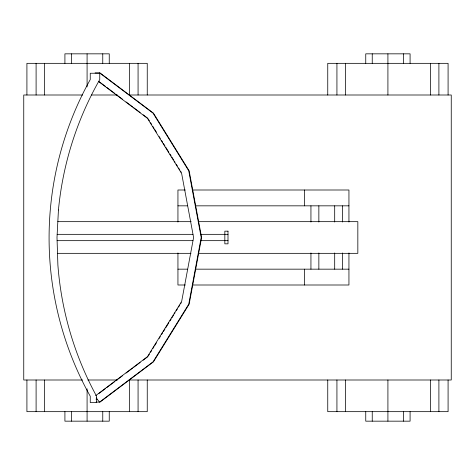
<?xml version="1.0" encoding="UTF-8"?>
<svg xmlns="http://www.w3.org/2000/svg" width="475" height="475" viewBox="0 0 475 475"><rect width="100%" height="100%" fill="white"/><g stroke="black" fill="none" stroke-linecap="round" stroke-linejoin="round"><path stroke-width="0.71" d="M148.242 356.042L149.411 354.16M150.575 352.278L151.739 350.39M152.908 348.508L154.072 346.625M154.85 345.372L156.406 342.861M159.125 338.467L160.295 336.585M161.458 334.703L162.622 332.815M163.4 331.562L164.956 329.05M165.733 327.798L168.845 322.774M170.008 320.892L171.178 319.01M171.956 317.751L173.512 315.246M174.283 313.987L175.061 312.734M176.231 310.852L177.395 308.964M178.564 307.082L179.728 305.199M180.506 303.947L181.284 302.688M95.659 395.669L147.446 356.672L181.652 301.435L193.598 237.5L181.652 173.565L147.446 118.328L98.598 81.546M99.008 393.454L105.48 388.58M106.661 387.689L114.897 381.484M116.072 380.6L122.55 375.725M126.077 373.065L132.555 368.19M133.73 367.306L140.202 362.431M143.147 360.216L147.856 356.672M95.071 72.883L99.958 72.883L153.461 113.169L189.145 170.798L201.608 237.5L189.145 304.202L153.461 361.831L99.958 402.117L96.116 402.117M82.68 95L23.75 95L23.75 380L82.68 380M91.485 95L117.378 95M129.2 95L451.25 95L451.25 380L129.2 380M185.351 190L177.941 190L177.941 222.033M192.749 190L348.941 190L348.941 222.033M177.941 205.835L187.572 205.835M195.718 205.835L348.941 205.835M57.831 221.665L191.164 221.665M198.431 221.665L357.835 221.665L357.835 253.335L198.36 253.335M57.166 234.335L192.933 234.335M200.349 234.335L228 234.335M57.101 240.665L192.921 240.665M200.343 240.665L228 240.665M57.511 253.335L190.992 253.335M177.941 269.165L187.572 269.165M195.718 269.165L348.941 269.165M185.351 285L177.941 285L177.941 252.967M192.749 285L348.941 285L348.941 252.967M87.816 380L117.378 380M95.986 399.113L97.108 399.113L99.554 402.117L153.051 361.831L188.735 304.202L201.198 237.5L188.735 170.798L153.051 113.169L99.554 72.883M99.008 81.546L105.48 86.42M106.661 87.311L114.897 93.516M116.072 94.4L122.55 99.275M126.077 101.935L132.555 106.81M133.73 107.694L140.202 112.569M143.147 114.784L147.856 118.328M96.294 397.913L97.108 399.113M148.242 118.958L149.411 120.84M150.575 122.722L151.739 124.61M152.908 126.492L154.072 128.375M154.85 129.627L156.406 132.139M159.125 136.533L160.295 138.415M161.458 140.297L162.622 142.185M163.4 143.438L164.956 145.95M165.733 147.202L168.845 152.226M170.008 154.108L171.178 155.99M171.956 157.249L173.512 159.754M174.283 161.013L175.061 162.266M176.231 164.148L177.395 166.036M178.564 167.918L179.728 169.801M180.506 171.053L181.284 172.312M448.085 95L448.085 63.335L327.75 63.335L327.75 95M448.085 380L448.085 411.665L327.75 411.665L327.75 380M438.9 63.335L438.9 95M438.9 380L438.9 411.665M430.463 63.335L430.463 95M430.463 380L430.463 411.665M410.085 63.335L410.085 53.835L365.75 53.835L365.75 63.335M410.085 411.665L410.085 421.165L365.75 421.165L365.75 411.665M403.59 53.835L403.59 63.335M403.59 411.665L403.59 421.165M387.915 53.835L387.915 95M387.915 380L387.915 421.165M372.24 53.835L372.24 63.335M372.24 411.665L372.24 421.165M345.372 63.335L345.372 95M345.372 380L345.372 411.665M342.606 205.835L342.606 222.033M342.606 252.967L342.606 269.165M336.929 63.335L336.929 95M336.929 380L336.929 411.665M334.691 205.835L334.691 222.033M334.691 252.967L334.691 269.165M318.856 205.835L318.856 222.033M318.856 252.967L318.856 269.165M310.941 205.835L310.941 222.033M310.941 252.967L310.941 269.165M304.606 190L304.606 205.835M304.606 269.165L304.606 285M147.25 95L147.25 63.335L26.915 63.335L26.915 95M147.25 380L147.25 411.665L26.915 411.665L26.915 380M138.071 63.335L138.071 95M138.071 380L138.071 411.665M129.627 63.335L129.627 95M129.627 380L129.627 411.665M109.25 63.335L109.25 53.835L64.915 53.835L64.915 63.335M109.25 411.665L109.25 421.165L64.915 421.165L64.915 411.665M102.76 53.835L102.76 63.335M102.76 411.665L102.76 421.165M87.085 53.835L87.085 86.901M87.085 388.835L87.085 421.165M71.41 53.835L71.41 63.335M71.41 411.665L71.41 421.165M44.537 63.335L44.537 95M44.537 380L44.537 411.665M36.1 63.335L36.1 95M36.1 380L36.1 411.665M58.443 209.98L57 237.5L57.891 265.044A325.084 325.084 0 0 0 96.585 396.245L96.585 402.58L90.25 402.58L90.25 396.245A325.072 325.072 0 0 1 90.25 79.58L90.25 73.245L99.75 73.245L99.75 79.58A325.084 325.084 0 0 0 58.443 209.98M228 231.165L224.835 231.165L224.835 243.835L228 243.835L228 231.165"/></g></svg>
